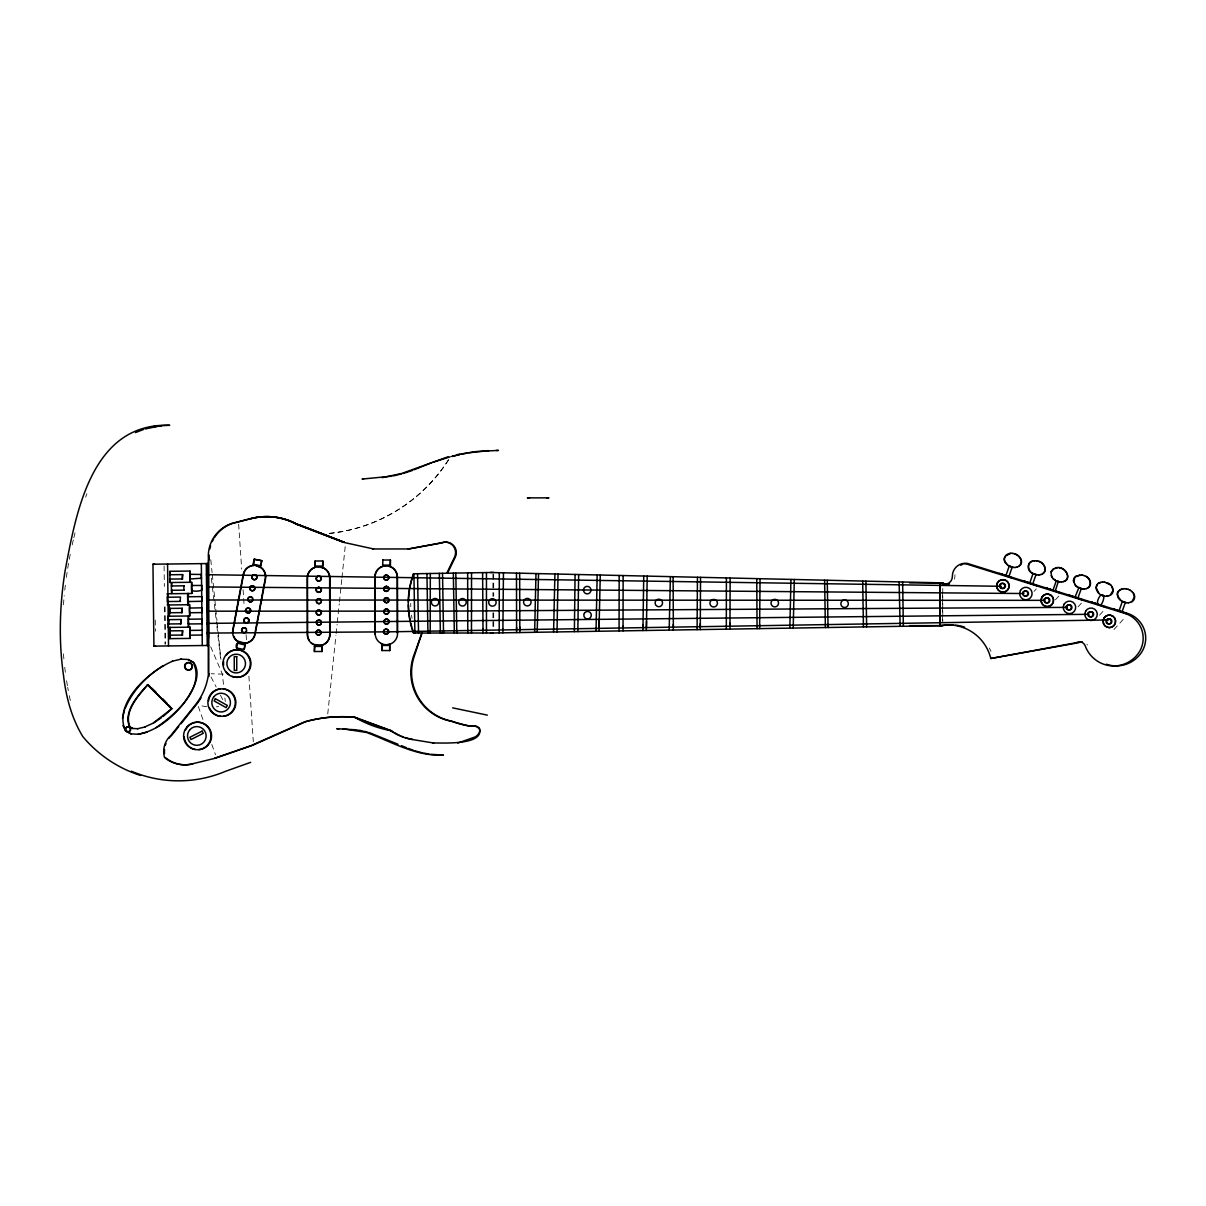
<?xml version="1.0" encoding="UTF-8"?>
<svg xmlns="http://www.w3.org/2000/svg" width="1206" height="1206" viewBox="0 0 1206 1206"><rect width="100%" height="100%" fill="white"/><g stroke="black" fill="none" stroke-linecap="round" stroke-linejoin="round"><path stroke-width="0.75" stroke-dasharray="5 3.75" d="M327.746 713.952L335.931 635.577M336.112 633.708L337.092 624.376M337.288 622.507L339.233 603.844M339.429 601.975L341.765 579.589M341.961 577.719L345.263 546.001M1033.994 591.437L1036.331 588.875M1055.446 599.774L1058.958 595.93M1078.074 606.829L1081.586 602.985M1099.54 615.181L1104.214 610.04M1113.952 629.547L1125.65 616.733M223.155 674.154L211.156 673.732M211.005 676.988L216.176 686.953M220.487 695.244L223.065 700.234M210.733 646.823L222.401 674.169L223.547 685.129M198.297 706.52L203.211 720.299M211.819 744.434L215.512 754.775M211.382 578.171L216.673 624.331M216.884 626.17L217.743 633.557M217.954 635.396L220.698 659.396M224.889 697.912L225.266 701.56M210.779 559.69L212.09 572.624M212.286 574.463L216.959 620.623M217.155 622.462L217.894 629.849M218.09 631.703L220.894 659.396M238.637 524.128L241.682 569.142M243.069 589.779L244.2 606.663M246.099 634.808L246.491 640.431M248.888 676.084L253.32 741.75M165.086 606.889L165.524 644.11M164.091 565.946L164.333 586.418M164.574 606.889L164.996 644.125M155.257 620.035L155.393 631.19M942.76 588.468L942.76 594.045M942.76 595.9L942.76 601.462M942.76 603.332L942.76 608.894M942.76 610.764L942.76 621.904M942.489 592.191L942.489 597.754M942.489 599.623L942.489 605.186M942.489 607.04L942.489 621.904M493.691 574.282L493.691 590.789M493.691 592.628L493.691 596.292M493.691 612.799L493.691 627.482M492.937 574.297L492.937 590.804M492.937 592.643L492.937 596.307M492.937 612.814L492.937 627.497M412.06 618.422A84.797 84.33 89.1 0 1 411.532 615.09M410.794 606.724A84.797 84.33 89.1 0 1 410.718 603.362M954.428 579.151A7.779 7.733 89.1 0 0 954.896 576.362A12.904 12.829 89.1 0 1 954.971 574.734M1086.892 644.215A6.226 6.196 89.1 0 1 1087.39 644.999M989.372 648.089A44.079 43.838 89.1 0 1 990.985 651.421M63.451 604.794A422.793 420.397 89.1 0 1 64.22 595.628M64.777 590.156A422.793 420.397 89.1 0 1 65.41 584.669M66.375 577.388A422.793 420.397 89.1 0 1 67.159 571.93M67.732 568.312A422.793 420.397 89.1 0 1 68.968 561.061M69.3 559.252A422.793 420.397 89.1 0 1 70.34 553.84M72.209 544.856A422.793 420.397 89.1 0 1 73.43 539.474M73.852 537.695A422.793 420.397 89.1 0 1 75.616 530.565M85.656 497.158A422.793 420.397 89.1 0 1 86.877 493.691M218.708 706.58A51.165 50.878 -86.1 0 1 216.356 706.822M206.919 706.686A51.165 50.878 -86.1 0 1 199.955 705.42M70.34 700.596A329.027 327.158 89.1 0 1 69.285 695.636M68.305 690.646A329.027 327.158 89.1 0 1 67.687 687.33M67.4 685.656A329.027 327.158 89.1 0 1 66.315 678.978M65.365 672.285A329.027 327.158 89.1 0 1 64.732 667.25M63.873 658.838A329.027 327.158 89.1 0 1 63.33 652.099M448.391 459.803A161.815 160.895 89.1 0 1 326.117 533.67M448.632 459.818A161.815 160.895 89.1 0 1 326.359 533.685"/><path stroke-width="1.5" d="M471.471 633.029L471.531 572.82M482.988 633.029L482.988 628.597M700.294 629.592L700.309 623.577M726.329 629.17L726.389 577.976M1067.34 607.387L939.956 608.095L939.956 625.673M206.859 599.985C207.085 596.261 207.221 603.678 206.859 599.985L1044.532 600.347M206.98 586.93C206.769 590.608 206.633 583.237 206.98 586.93L1023.894 593.533M207.522 633.09C207.266 636.753 207.206 629.351 207.522 633.09L388.453 631.838L1108.631 619.929M430.21 633.029L430.316 573.513M499.194 632.894L499.314 572.714M502.902 632.833L502.902 629.14M516.575 632.607L516.59 627.286M519.801 632.547L519.801 627.014M619.07 630.934L619.175 575.488M623.035 627.964L623.125 575.579M393.05 731.801A53.667 53.365 89.1 0 1 391.437 730.73L354.865 717.253A138.66 137.876 89.1 0 0 305.495 721.776L252.069 745.519L215.226 758.257L192.146 763.88A31.446 31.266 89.1 0 1 164.544 757.534A21.648 21.527 89.1 0 1 170.951 735.313L195.417 704.832A61.521 61.174 89.1 0 0 208.517 673.672L208.517 559.735A34.416 34.22 89.1 0 1 231.552 523.494L250.501 518.61A63.722 63.375 89.1 0 1 296.043 524.097L343.393 542.308L373.498 548.956M729.962 626.185L730.143 578.066M700.294 626.683L700.535 577.373M673.295 630.045L673.325 624.391M697.098 629.653L697.445 577.312M502.902 629.954L503.445 572.805M759.629 625.703L760.051 578.759M574.373 631.658L575.081 574.463M577.84 631.597L578.654 574.553M642.964 627.633L643.733 576.061M646.431 627.572L647.2 576.136M557.036 631.944L558.031 574.071M596.035 631.311L597.166 574.976M599.005 631.251L599.246 619.567M789.84 628.13L790.94 579.483M534.635 632.306L535.977 573.559M537.198 632.276L538.539 573.619M553.584 632.004L554.911 573.996M599.05 628.356L600.271 575.051M642.873 630.542L642.994 624.904M646.31 630.482L646.522 621.316M669.179 630.105L670.4 576.679M793.216 628.07L794.317 579.558M188.588 622.778L188.453 623.969L202.171 623.819M191.844 589.071C189.945 592.282 203.181 591.528 201.915 588.95M190.186 633.979L190.051 635.17L202.291 635.034M201.99 619.748L202.005 622.628M190.186 578.352L190.005 574.297L201.357 574.478M201.99 612.512L201.975 607.824L189.523 608.05L189.628 612.738L202.035 612.588M201.432 578.232L190.111 578.97M202.005 597.784L201.854 596.608L187.85 596.759L187.714 597.965L187.91 601.538L201.945 601.281M201.764 585.453L191.648 585.498L191.664 590.186M201.266 574.162L201.327 578.925M201.854 596.608L201.899 601.372M1004.794 557.368C1002.261 561.634 1012.844 569.654 1005.322 562.78C1001.583 557.654 1007.719 551.851 1013.085 553.464M243.099 576.8L233.029 630.391A11.291 11.216 89.1 0 0 232.969 633.331M245.391 643.28L236.813 640.899A11.291 11.216 89.1 0 1 232.698 630.391L243.13 574.961A11.291 11.216 89.1 0 1 252.943 565.418L256.2 565.463L261.536 567.8A11.291 11.216 89.1 0 1 265.637 578.292L255.22 633.738A11.291 11.216 89.1 0 1 245.391 643.28L244.23 649.431L236.557 648.044C233.075 636.436 256.501 648.903 237.507 643.024M238.11 641.486L236.557 648.044M261.777 560.654L260.511 565.659L253.17 564.272L254.104 559.252L261.777 560.654L260.556 567.197M254.436 559.252L253.275 565.403A11.291 11.216 89.1 0 0 243.446 574.945M244.848 644.426L244.23 649.431M122.499 718.339L124.595 709.61M493.691 572.443L413.492 573.785C406.452 592.704 406.452 614.11 413.507 633.029L492.937 632.999M1009.362 566.142L1012.211 567.121L1008.879 576.664L1005.91 575.639L1009.241 566.066L1010.131 566.323M1033.994 573.89L1036.029 574.538L1032.698 584.096L1029.728 583.071L1033.06 573.498M1052.944 590.382L1056.275 580.825M1053.29 590.503L1055.22 591.151L1058.34 581.443M1075.918 597.558L1074.983 597.196L1078.857 587.759M1076.295 597.694L1077.847 598.206L1081.285 588.664L1079.958 588.136L1082.099 588.935L1075.752 585.965L1073.265 580.674L1074.425 577.373L1079.943 574.915M1098.922 604.764C1094.942 604.492 1099.902 593.834 1101.817 594.935M1102.962 595.327C1105.54 595.01 1101.832 607.311 1099.314 604.899M1119.032 610.914L1122.364 601.357L1125.334 602.412L1122.002 611.97L1119.153 610.99M125.349 707.997C132.781 690.269 146.815 675.873 162.991 665.787M446.778 573.227L454.526 557.202A10.492 10.432 89.1 0 0 441.245 542.881L408.156 548.971M447.532 573.212L455.28 557.187A10.492 10.432 89.1 0 0 441.999 542.866L408.909 548.956L372.744 548.971M201.719 585.377L201.779 590.141M188.453 623.969L188.407 619.206L202.111 619.04M202.246 630.271L190.005 630.406L190.051 635.17M1020.17 565.041C1023.291 560.82 1019.296 555.423 1015 554.051M1051.24 571.855L1053.471 569.066M1074.727 577.357L1073.853 582.513M1097.354 584.428L1096.194 587.729L1098.681 593.02M1118.791 591.106C1113.379 594.076 1124.806 603.829 1119.801 599.714C1115.987 596.684 1116.831 590.081 1121.927 589.041M185.558 729.856L187.548 726.856A13.794 13.718 89.1 0 1 210.176 742.022L208.186 745.022A13.794 13.718 89.1 0 1 198.779 749.695M178.699 726.585L171.719 735.298A21.648 21.527 89.1 0 0 168.946 738.268M181.036 723.69L196.171 704.817A61.521 61.174 89.1 0 0 201.04 697.792M149.665 686.274A23.095 1.764 44.7 0 0 147.795 684.646C138.117 695.199 123.178 711.314 129.524 726.856L132.343 728.439L137.891 728.741M1005.653 555.815L1010.869 553.373M1018.799 566.277C1025.371 562.328 1018.844 553.358 1012.784 553.479M1042.617 573.709C1047.803 570.197 1043.838 562.795 1038.818 561.483M1087.872 587.819C1092.244 585.031 1090.149 578.669 1086.139 576.604M1110.485 594.875L1113.017 590.352L1111.887 586.689M1131.921 601.568L1134.454 597.03L1133.323 593.382M168.795 705.254A23.095 1.764 44.7 0 1 171.825 708.736L153.509 722.801M163.021 716.575L171.825 708.736L147.795 684.646C138.494 695.756 123.54 711.314 129.916 726.841L132.75 728.424M161.498 717.615L153.901 722.801L144.841 726.932M156.222 727.595C175.352 714.419 205.291 688.219 193.307 662.486L188.046 659.531M172.548 661.235C149.438 670.943 112.731 703.188 125.514 730.896L130.776 733.851L138.404 734.273L147.072 732.132M1017.02 567.106L1019.1 566.262M1032.622 561.182C1026.095 562.689 1028.462 571.418 1032.261 573.227C1025.959 570.483 1027.271 560.293 1034.688 560.805M1040.838 574.538C1049.582 572.247 1043.823 560.504 1036.602 560.911M1063.466 581.594C1071.712 578.925 1066.179 567.936 1059.23 567.966M1075.797 576.136L1082.159 575.021M1086.093 588.649C1093.676 587.005 1090.48 576.498 1084.073 575.594M1098.41 583.191L1102.57 581.97M1100.49 582.347C1090.586 585.815 1099.51 598.086 1106.942 596.096M1119.846 589.885L1124.007 588.664M1108.706 595.719C1116.379 593.925 1112.957 583.87 1106.701 582.664M1130.143 602.397C1135.313 601.583 1136.203 594.347 1131.967 591.724M414.231 469.722L421.964 466.586M423.532 465.953L431.296 462.833M135.464 432.607L143.725 429.381M250.667 762.343L225.643 771.267A121.957 121.263 89.1 0 1 131.273 771.162M214.472 758.257L251.3 745.534L304.741 721.791A138.66 137.876 89.1 0 1 354.112 717.269L390.684 730.73A53.667 53.365 89.1 0 0 412 739.459L433.693 743.047M432.894 462.29L450.275 456.788M403.136 473.461L412.678 470.355M447.999 456.818L401.628 473.491L382.031 477.666M457.722 743.062L474.38 737.243A8.698 8.653 89.1 0 0 479.234 732.494A3.467 3.452 89.1 0 0 478.661 728.138A8.894 8.849 89.1 0 0 469.827 726.193A137.966 137.183 89.1 0 1 450.999 721.173A49.657 49.386 89.1 0 1 413.372 656.667L421.964 633.014L414.125 656.652A49.657 49.386 89.1 0 0 451.753 721.158A137.966 137.183 89.1 0 0 470.581 726.178A8.894 8.849 89.1 0 1 479.415 728.123C485.114 746.288 439.391 742.504 432.939 743.062M145.444 428.914L161.061 425.688L169.744 425.296C91.294 422.582 75.993 512.882 64.898 571.976C59.591 606.256 58.581 641.29 63.541 675.677C66.059 697.098 71.531 717.947 82.807 736.58C97.897 754.7 118.113 768.328 140.589 775.443M251.27 518.595A64.446 64.084 89.1 0 1 296.797 524.082L344.147 542.293L296.797 524.082A63.722 63.375 89.1 0 0 251.27 518.595L232.306 523.494A34.416 34.22 89.1 0 0 214.472 537.529M393.412 475.903L401.523 473.868M452.054 456.411L459.757 454.496L451.858 456.411M172.141 661.25L181.217 659.094M137.499 728.741L145.233 726.932M137.997 734.288C156.886 730.942 172.157 717.676 183.93 703.234C191.633 692.003 202.623 675.842 193.714 662.486L188.438 659.531L180.825 659.109M457.481 454.541L476.732 451.481L498.455 450.426L496.194 450.456M461.355 454.21L467.732 453.019M1014.955 567.483L1017.321 567.106M1054.948 568.237C1064.536 563.594 1074.561 580.96 1061.386 581.97M1057.315 567.86L1053.17 569.081L1050.939 571.855L1051.768 577.267L1055.19 580.282L1053.124 578.91M1038.773 574.915L1041.14 574.538M1084.013 589.041L1086.395 588.649M1106.641 596.096L1109.007 595.704M1128.077 602.789L1130.444 602.397M990.804 658.491L1076.129 642.738A6.226 6.196 89.1 0 1 1085.234 645.873A30.557 30.376 89.1 0 0 1137.695 654.225A25.959 25.808 89.1 0 0 1125.002 613.447L964.363 563.323A12.904 12.829 89.1 0 0 952.363 576.408A7.779 7.733 89.1 0 1 940.213 582.935L940.228 625.658A44.079 43.838 89.1 0 1 990.804 658.491L1078.661 642.708A6.226 6.196 89.1 0 1 1082.159 641.758M391.769 476.189L362.041 479.068L363.549 479.038M318.248 566.76L315.098 567.272A11.291 11.216 89.1 0 0 307.229 578.488L307.319 634.914A11.291 11.216 89.1 0 0 313.304 644.456L322.123 645.225A11.291 11.216 89.1 0 0 330.007 634.009L329.916 577.584A11.291 11.216 89.1 0 0 323.917 568.041L317.977 566.76M386.809 644.773L389.704 644.26L389.704 650.531L389.704 645.436L381.955 645.451L381.97 650.547L389.704 650.531M469.33 452.717L488.716 450.682L486.44 450.712M161.061 425.688L150.026 427.09L161.303 425.688M207.266 623.396L1089.048 614.306M529.6 497.822L527.324 497.867L548.971 497.867L546.71 497.912M322.846 567.649L322.831 560.986L322.575 566.081L315.098 566.096L315.083 561.001L315.369 567.257A11.291 11.216 89.1 0 0 307.485 578.488L307.575 634.914A11.291 11.216 89.1 0 0 309.309 640.492M390.412 565.117L382.664 565.132L382.92 560.021M390.412 566.684L390.412 560.021L390.156 565.117M208.548 638.019L207.673 563.564L206.286 563.594L207.251 645.496L208.638 645.466L153.916 646.115L152.966 564.212L154.609 564.182M382.664 565.132L382.935 566.292A11.291 11.216 89.1 0 0 375.066 577.523L375.156 633.949A11.291 11.216 89.1 0 0 381.141 643.476M413.492 573.785L413.764 573.785A84.797 84.33 89.1 0 0 409.784 588.347M1008.457 565.795L1013.04 567.378L1010.899 566.594M1032.261 573.227L1036.843 574.81M949.499 583.915A7.779 7.733 89.1 0 1 942.76 582.89L939.956 582.935L939.956 600.498M1054.888 580.282L1059.471 581.865M1077.516 587.352L1074.697 584.322M1104.425 595.99L1100.942 594.694M1121.58 601.101L1126.163 602.668M413.507 633.029L413.764 633.029A84.797 84.33 89.1 0 1 412.15 628.251M441.486 633.014L443.009 632.984M490.405 633.029L942.76 625.628A44.079 43.838 89.1 0 1 953.765 624.979M153.916 646.115L155.574 646.084M322.123 645.225L322.138 651.496L314.389 651.511L314.645 646.416M314.389 651.511L314.645 644.848M322.138 651.496L322.138 646.401L314.389 646.416M381.97 650.547L382.227 643.883M339.052 728.695L336.776 728.741L357.097 729.856M167.574 564.046L168.523 645.934M201.342 563.654L202.291 645.542M182.649 574.599L182.272 578.925L182.649 574.599L169.684 574.749C170.287 562.117 169.609 591.814 170.167 579.061M190.231 574.795C189.613 561.182 189.975 592.176 190.277 578.548M191.875 586.01C191.257 572.383 191.603 603.377 191.92 589.749M171.81 590.277C171.538 602.774 171.116 573.438 171.749 585.95M167.182 593.774L168.312 593.759M167.212 597.226L167.272 601.553M167.302 605.005L168.433 604.99M189.794 608.472C189.161 594.86 189.523 625.854 189.839 612.226M169.202 604.975L169.714 612.738M182.212 608.276L181.82 612.603L182.212 608.276L169.232 608.427M169.322 616.206L170.061 608.412M181.051 619.507L180.659 623.834L181.051 619.507L168.071 619.673L168.463 616.206M168.071 619.673L168.9 619.658L168.162 627.437L190.171 627.18L190.216 630.919M190.171 627.18L189.87 638.411L190.262 634.658M169.76 638.637L170.061 627.422L169.76 638.637L190.307 638.396M182.634 630.723L182.257 635.049L182.634 630.723L169.669 630.874M152.966 564.212L207.673 563.564M169.639 571.297L190.186 571.056M169.729 579.076L182.709 578.925M169.775 582.528L191.829 582.272M171.312 585.965L184.292 585.799M171.373 590.277L184.337 590.126M191.95 593.488L167.483 593.774L167.513 597.226L180.493 597.076L180.101 601.402M180.538 601.387L167.574 601.553L167.604 604.99L189.749 604.734M169.292 612.754L182.257 612.603M168.026 616.221L189.885 615.965M168.116 623.984L181.096 623.834M169.714 635.185L182.694 635.034M939.956 608.095L445.195 611.125L207.131 611.186M382.664 560.036L390.412 560.021M315.083 561.001L322.831 560.986M909.58 582.89L942.76 582.89M909.58 625.628L942.76 625.628M206.693 574.689L1001.206 586.297M490.39 572.503L942.489 582.89M1034.386 560.805L1036.904 560.896M1012.723 567.393L1015.256 567.483M1036.542 574.81L1039.075 574.915M1102.269 581.985L1104.786 582.076M1059.169 581.88L1061.687 581.97M1123.706 588.664L1126.223 588.769M1081.797 588.935L1084.315 589.025M1125.861 602.683L1128.379 602.774M342.821 728.756L366.609 732.509C391.437 741.69 415.964 756.599 443.446 755.092L430.874 754.308M246.099 622.869L245.918 622.854A2.502 2.487 89.1 0 1 246.612 617.924M1058.551 581.594L1056.622 580.945M1052.356 590.111L1053.23 590.367M1074.968 597.166L1076.234 597.558M358.574 730.143L363.021 730.987M423.788 753.102L429.095 754.112M254.104 559.252L261.461 560.654M452.672 707.862L487.345 715.128M364.483 731.349L367.423 732.102M1081.857 575.021L1084.375 575.594M1104.485 582.076L1110.832 585.046M1125.922 588.769L1128.439 589.342M1081.179 588.649L1078.315 587.639M1103.807 595.704L1102.646 595.342M415.075 750.871L422.01 752.77M255.883 565.463L261.205 567.8A11.291 11.216 89.1 0 1 265.32 578.292L254.888 633.738A11.291 11.216 89.1 0 1 239.331 642.421M1118.369 610.613L1112.55 608.713L1127.987 614.171L1121.836 611.789M1098.395 604.387L1091.113 602.035L1106.55 607.477L1100.4 605.111M1075.767 597.332L1068.486 594.98L1082.204 599.819M1053.139 590.277L1045.858 587.91L1059.592 592.764M1030.512 583.222L1023.231 580.855L1038.668 586.312L1032.532 583.93M1006.693 575.79L999.412 573.423L1013.146 578.277L1008.713 576.498M408.291 748.444L413.372 750.268M312.671 529.931L344.147 542.293M296.797 524.082L312.248 529.781M1011.276 566.73L1012.196 567.091M388.739 566.066L391.483 567.076A11.291 11.216 89.1 0 1 397.483 576.619L397.573 633.044A11.291 11.216 89.1 0 1 383.9 644.501L380.885 643.491M320.902 567.031L323.645 568.056A11.291 11.216 89.1 0 1 329.645 577.584L329.735 634.009A11.291 11.216 89.1 0 1 316.062 645.466M1077.787 598.04L1082.385 599.834M1055.16 590.985L1059.757 592.764M368.885 732.464L398.01 744.268M401.432 745.655L406.573 747.735M1128.138 589.342L1130.504 590.352M131.183 733.851L125.906 730.881L122.952 725.605M1130.203 590.352L1132.268 591.724M147.403 684.646L171.418 708.736M1051.225 575.458L1052.069 577.252M899.118 581.985L900.143 626.321M902.631 582.076L903.354 626.261M865.893 581.217L866.647 626.864M862.682 581.141L863.436 626.924M827.256 580.327L828.04 627.497M824.603 580.252L825.386 627.542M623.035 626.246L623.11 630.859M455.808 573.076L456.803 633.029M453.335 573.121L454.345 633.029M442.527 573.302L443.522 633.029M439.361 573.347L440.356 633.029M426.939 573.559L427.934 633.029M417.547 573.724L418.527 633.029M413.914 573.785L414.894 633.029M207.161 563.579L208.125 645.481M188.468 597.272L188.422 593.533L187.593 593.533L187.729 604.764L188.558 604.749L188.513 601.01M188.633 619.718C188 606.09 188.362 637.085 188.664 623.457M188.03 593.533L188.076 597.272M188.121 601.01L188.166 604.749M183.855 585.815L183.9 590.126M168.508 619.658L168.554 623.984M759.644 624.768L759.659 628.628M756.765 578.684L757.051 628.673M729.977 623.246L730.007 629.11M482.611 572.624L483.003 630.271M673.129 576.739L673.34 627.12M519.665 573.182L519.816 629.607M939.941 585.453L939.956 623.291M516.485 573.106L516.59 629.728M486.455 572.564L486.47 633.029M467.657 572.88L467.762 633.029M397.317 633.044L397.211 576.619A11.291 11.216 89.1 0 0 391.226 567.076L388.468 566.066L382.664 566.292A11.291 11.216 89.1 0 0 374.795 577.523L374.885 633.949M208.517 559.735L208.517 673.672M411.683 626.638A84.797 84.33 89.1 0 1 410.824 623.381M410.447 621.753A84.797 84.33 89.1 0 1 408.472 605.08M408.472 601.719A84.797 84.33 89.1 0 1 409.512 590.005M960.775 565.312A12.904 12.829 89.1 0 1 962.207 564.514M963.715 563.911A12.904 12.829 89.1 0 1 966.895 563.277L1127.535 613.402A25.959 25.808 89.1 0 1 1140.228 654.18A30.557 30.376 89.1 0 1 1106.339 664.22M955.604 625.145A44.079 43.838 89.1 0 1 964.589 627.135M412.754 739.444A53.667 53.365 89.1 0 1 405.261 737.59M403.422 736.956A53.667 53.365 89.1 0 1 401.628 736.263M399.849 735.494A53.667 53.365 89.1 0 1 394.694 732.811M391.437 730.73A108.6 107.997 89.1 0 1 354.865 717.253M192.915 763.88A31.446 31.266 89.1 0 1 165.297 757.519M164.544 753.524A21.648 21.527 89.1 0 1 164.544 749.469M165.297 745.474A21.648 21.527 89.1 0 1 165.961 743.544M209.271 673.672A61.521 61.174 89.1 0 1 208.864 676.491M209.271 559.72A34.416 34.22 89.1 0 1 209.09 555.077M209.829 548.941A34.416 34.22 89.1 0 1 210.598 545.941M212.256 541.6A34.416 34.22 89.1 0 1 213.673 538.856M318.716 615.045A2.502 2.487 89.1 0 1 318.49 610.07M318.866 610.04A2.502 2.487 89.1 0 1 319.108 615.015M318.836 625.07A2.502 2.487 89.1 0 1 318.61 620.095M321.309 621.497A2.502 2.487 89.1 0 0 319.258 620.065L318.339 620.11A2.502 2.487 89.1 0 0 318.565 625.07L319.484 625.04A2.502 2.487 89.1 0 0 321.399 623.427M318.987 620.08A2.502 2.487 89.1 0 1 319.228 625.04M318.655 592.372A2.502 2.487 89.1 0 1 318.429 587.397M318.806 587.367A2.502 2.487 89.1 0 1 319.032 592.342M313.575 644.441A11.291 11.216 89.1 0 1 311.178 642.753M319.017 581.051A2.502 2.487 89.1 0 0 320.615 577.146A2.502 2.487 89.1 0 0 316.409 577.342A2.502 2.487 89.1 0 0 318.369 581.081L319.289 581.051A2.502 2.487 89.1 0 0 320.886 577.131A2.502 2.487 89.1 0 0 316.681 577.342A2.502 2.487 89.1 0 0 318.64 581.081M318.836 635.065A2.502 2.487 89.1 0 0 318.595 630.105L317.947 630.135A2.502 2.487 89.1 0 0 318.188 635.095L319.093 635.065A2.502 2.487 89.1 0 0 318.866 630.09M318.957 598.658A2.502 2.487 89.1 0 1 319.183 603.618M318.806 603.648A2.502 2.487 89.1 0 1 318.565 598.689M321.459 600.709A2.502 2.487 89.1 0 0 319.228 598.658L318.309 598.689A2.502 2.487 89.1 0 0 318.535 603.648L319.454 603.618A2.502 2.487 89.1 0 0 321.354 602.005M318.444 635.095A2.502 2.487 89.1 0 1 318.218 630.12M237.145 640.883A11.291 11.216 89.1 0 1 233.678 636.195M253.908 579.604A2.502 2.487 89.1 0 1 252.687 575.548A2.502 2.487 89.1 0 1 256.863 576.151A2.502 2.487 89.1 0 1 254.556 579.694L253.592 579.604A2.502 2.487 89.1 0 1 252.371 575.564A2.502 2.487 89.1 0 1 256.531 576.151A2.502 2.487 89.1 0 1 254.24 579.694M246.929 618.03A2.502 2.487 89.1 0 1 246.235 622.944L245.587 622.854A2.502 2.487 89.1 0 1 246.295 617.924L247.26 618.015A2.502 2.487 89.1 0 1 249.009 619.809M247.667 612.98A2.502 2.487 89.1 0 1 248.361 608.05M250.486 611.834A2.502 2.487 89.1 0 0 249.009 608.141L248.044 608.05A2.502 2.487 89.1 0 0 247.351 612.98L248.315 613.07A2.502 2.487 89.1 0 0 250.079 612.346M249.868 601.809A2.502 2.487 89.1 0 1 250.577 596.88L251.21 596.97A2.502 2.487 89.1 0 1 252.717 598.161M252.687 600.663A2.502 2.487 89.1 0 1 250.516 601.9L249.552 601.809A2.502 2.487 89.1 0 1 250.245 596.88L250.893 596.97A2.502 2.487 89.1 0 1 250.185 601.9M248.692 608.156A2.502 2.487 89.1 0 1 247.984 613.07M243.989 632.713A2.502 2.487 89.1 0 0 244.682 627.798L244.034 627.708A2.502 2.487 89.1 0 0 243.341 632.622L244.305 632.713A2.502 2.487 89.1 0 0 246.733 630.874M252.853 585.86A2.502 2.487 89.1 0 1 252.144 590.789L251.511 590.699A2.502 2.487 89.1 0 1 252.205 585.769L253.17 585.86A2.502 2.487 89.1 0 1 252.476 590.789L251.828 590.684A2.502 2.487 89.1 0 1 252.521 585.769M249.084 620.457A2.502 2.487 89.1 0 1 247.215 622.869M243.672 632.622A2.502 2.487 89.1 0 1 244.366 627.693L245.014 627.783A2.502 2.487 89.1 0 1 246.506 628.974M386.221 591.392A2.502 2.487 89.1 0 1 385.995 586.433M386.026 634.13A2.502 2.487 89.1 0 1 385.784 629.155M386.372 602.683A2.502 2.487 89.1 0 1 386.146 597.724M388.845 599.111A2.502 2.487 89.1 0 0 386.794 597.679L385.875 597.724A2.502 2.487 89.1 0 0 386.101 602.683L387.02 602.653A2.502 2.487 89.1 0 0 388.935 601.04M386.523 597.694A2.502 2.487 89.1 0 1 386.764 602.653M386.176 629.14A2.502 2.487 89.1 0 1 386.402 634.1M386.297 614.08A2.502 2.487 89.1 0 1 386.056 609.105M388.95 611.125A2.502 2.487 89.1 0 0 386.704 609.075L385.799 609.105A2.502 2.487 89.1 0 0 386.026 614.08L386.945 614.05A2.502 2.487 89.1 0 0 388.98 611.789M386.448 609.075A2.502 2.487 89.1 0 1 388.694 611.14L388.724 611.789A2.502 2.487 89.1 0 1 386.674 614.05M386.372 586.402A2.502 2.487 89.1 0 1 386.613 591.377M386.417 624.105A2.502 2.487 89.1 0 1 386.176 619.13M388.875 620.532A2.502 2.487 89.1 0 0 386.825 619.1L385.92 619.145A2.502 2.487 89.1 0 0 386.146 624.105L387.066 624.075A2.502 2.487 89.1 0 0 388.965 622.462M386.568 619.115A2.502 2.487 89.1 0 1 386.794 624.075M386.206 580.116A2.502 2.487 89.1 0 1 384.262 576.362A2.502 2.487 89.1 0 1 388.453 576.167A2.502 2.487 89.1 0 1 386.855 580.086L385.935 580.116A2.502 2.487 89.1 0 1 383.659 577.629A2.502 2.487 89.1 0 1 385.92 575.126A2.502 2.487 89.1 0 1 388.603 577.177L388.634 577.825A2.502 2.487 89.1 0 1 386.598 580.086M996.744 585.905A6.271 6.241 89.1 0 1 1005.608 580.207A6.271 6.241 89.1 0 1 1006.995 590.684A6.271 6.241 89.1 0 1 996.955 587.518M1000.995 584.051A2.623 2.608 89.1 0 1 1005.201 584.789A2.623 2.608 89.1 0 1 1003.075 588.513A2.623 2.608 89.1 0 1 1000.332 585.227M1023.366 592.87A2.623 2.608 89.1 0 1 1026.984 591.166A2.623 2.608 89.1 0 1 1028.025 595.04A2.623 2.608 89.1 0 1 1024.045 595.402M1044.999 601.658A2.623 2.608 89.1 0 1 1047.019 597.739A2.623 2.608 89.1 0 1 1049.702 601.236A2.623 2.608 89.1 0 1 1045.421 602.201M1067.084 606.075A2.623 2.608 89.1 0 1 1071.018 605.367A2.623 2.608 89.1 0 1 1071.034 609.377A2.623 2.608 89.1 0 1 1067.099 608.683M1088.792 612.98A2.623 2.608 89.1 0 1 1092.726 612.271A2.623 2.608 89.1 0 1 1092.726 616.281A2.623 2.608 89.1 0 1 1088.792 615.588M1106.761 620.683A2.623 2.608 89.1 0 1 1110.952 619.356A2.623 2.608 89.1 0 1 1110.379 623.728A2.623 2.608 89.1 0 1 1106.671 621.361M192.417 666.903A3.769 3.739 89.1 0 1 187.503 669.873A3.769 3.739 89.1 0 1 185.438 664.491A3.769 3.739 89.1 0 1 191.076 663.39M191.739 664.099A3.769 3.739 89.1 0 1 192.432 665.923M151.685 688.098A23.095 1.764 44.7 0 1 156.071 692.214M162.825 698.922A23.095 1.764 44.7 0 1 166.971 703.264M195.206 749.469A13.794 13.718 89.1 0 1 184.186 736.851M223.246 688.912A13.794 13.718 89.1 0 1 223.532 716.258M220.517 716.274A13.794 13.718 89.1 0 1 209.558 707.997M208.548 700.927A13.794 13.718 89.1 0 1 220.231 688.928M231.944 676.28A13.794 13.718 89.1 0 0 249.913 658.31L248.135 655.19A13.794 13.718 89.1 0 0 226.366 655.129M228.839 674.471A13.794 13.718 89.1 0 1 226.321 671.923M223.623 665.305A13.794 13.718 89.1 0 1 223.638 661.717M206.573 574.373C206.723 578.714 206.98 571.493 206.573 574.373M206.995 610.869C207.161 615.211 207.402 607.99 206.995 610.869M207.131 623.08C207.281 627.346 207.583 620.336 207.131 623.08M590.97 590.292L590.804 591.257A3.769 3.739 89.1 0 1 583.583 590.97L583.493 589.99A3.769 3.739 89.1 0 1 587.367 586.372A3.769 3.739 89.1 0 1 590.97 590.292M459.32 600.287L458.913 601.176A3.769 3.739 89.1 0 0 462.833 606.045A3.769 3.739 89.1 0 0 465.802 600.543L465.23 599.744A3.769 3.739 89.1 0 0 459.32 600.287M524.158 600.151L523.751 601.04A3.769 3.739 89.1 0 0 527.173 605.925A3.769 3.739 89.1 0 0 530.972 601.327L530.64 600.422A3.769 3.739 89.1 0 0 524.158 600.151M215.377 698.726L214.171 700.927L226.14 707.636L227.361 705.45L215.377 698.726M186.975 726.871L184.985 729.856A13.794 13.718 89.1 0 0 207.613 745.022L209.603 742.037A13.794 13.718 89.1 0 0 186.975 726.871M489.877 599.684L489.259 600.422A3.769 3.739 89.1 0 0 492.259 606.196A3.769 3.739 89.1 0 0 495.726 600.694L495.153 599.895A3.769 3.739 89.1 0 0 489.877 599.684M656.29 600.211L655.672 600.965A3.769 3.739 89.1 0 0 658.687 606.724A3.769 3.739 89.1 0 0 662.139 601.221L661.581 600.407A3.769 3.739 89.1 0 0 656.29 600.211M711.148 600.437L710.53 601.191A3.769 3.739 89.1 0 0 711.419 606.196A3.769 3.739 89.1 0 0 716.454 605.729A3.769 3.739 89.1 0 0 716.439 600.648L715.686 600.015A3.769 3.739 89.1 0 0 711.148 600.437M772.232 600.347L771.614 601.101A3.769 3.739 89.1 0 0 772.518 606.105A3.769 3.739 89.1 0 0 777.553 605.638A3.769 3.739 89.1 0 0 777.523 600.558L776.77 599.925A3.769 3.739 89.1 0 0 772.232 600.347M842.843 600.392L842.059 600.95A3.769 3.739 89.1 0 0 842.074 606.497A3.769 3.739 89.1 0 0 847.577 605.985A3.769 3.739 89.1 0 0 846.582 600.528L845.707 600.121A3.769 3.739 89.1 0 0 842.843 600.392M202.126 731.122L189.87 737.288L190.985 739.534L203.241 733.354L202.126 731.122M319.077 587.367L318.158 587.397A2.502 2.487 89.1 0 0 318.384 592.372L319.304 592.342A2.502 2.487 89.1 0 0 319.077 587.367M386.644 586.402L385.724 586.433A2.502 2.487 89.1 0 0 385.965 591.407L386.87 591.362A2.502 2.487 89.1 0 0 386.644 586.402M319.138 610.04L318.218 610.07A2.502 2.487 89.1 0 0 318.459 615.045L319.364 615.015A2.502 2.487 89.1 0 0 319.138 610.04M386.433 629.125L385.528 629.17A2.502 2.487 89.1 0 0 385.754 634.13L386.674 634.1A2.502 2.487 89.1 0 0 386.433 629.125M223.819 688.897L219.658 688.943A13.794 13.718 89.1 0 0 219.944 716.289L224.105 716.243A13.794 13.718 89.1 0 0 223.819 688.897M236.738 656.637L234.25 656.637L234.266 670.43L236.753 670.43L236.738 656.637M249.341 658.325L247.562 655.205A13.794 13.718 89.1 0 0 223.969 668.802L225.748 671.923A13.794 13.718 89.1 0 0 249.341 658.325M997.437 582.769A6.271 6.241 89.1 0 0 1002.849 592.161A6.271 6.241 89.1 0 0 1008.231 582.754A6.271 6.241 89.1 0 0 997.437 582.769M999.925 584.593A2.623 2.608 89.1 0 0 1002.186 588.528A2.623 2.608 89.1 0 0 1004.432 584.593A2.623 2.608 89.1 0 0 999.925 584.593M1020.472 590.412A6.271 6.241 89.1 0 0 1025.899 599.819A6.271 6.241 89.1 0 0 1031.281 590.397A6.271 6.241 89.1 0 0 1020.472 590.412M1022.959 592.252A2.623 2.608 89.1 0 0 1025.221 596.171A2.623 2.608 89.1 0 0 1027.467 592.236A2.623 2.608 89.1 0 0 1022.959 592.252M1044.336 599.05A2.623 2.608 89.1 0 0 1046.597 602.97A2.623 2.608 89.1 0 0 1048.843 599.035A2.623 2.608 89.1 0 0 1044.336 599.05M1041.984 597.211A6.271 6.241 89.1 0 0 1047.396 606.618A6.271 6.241 89.1 0 0 1052.778 597.196A6.271 6.241 89.1 0 0 1041.984 597.211M1041.848 597.211A6.271 6.241 89.1 0 0 1047.26 606.618A6.271 6.241 89.1 0 0 1052.642 597.196A6.271 6.241 89.1 0 0 1041.848 597.211M1066.421 606.075A2.623 2.608 89.1 0 0 1068.682 610.01A2.623 2.608 89.1 0 0 1070.943 606.075A2.623 2.608 89.1 0 0 1066.421 606.075M1064.084 604.251A6.271 6.241 89.1 0 0 1069.496 613.643A6.271 6.241 89.1 0 0 1074.878 604.236A6.271 6.241 89.1 0 0 1064.084 604.251M1085.641 611.156A6.271 6.241 89.1 0 0 1091.068 620.547A6.271 6.241 89.1 0 0 1096.45 611.14A6.271 6.241 89.1 0 0 1085.641 611.156M1088.129 612.98A2.623 2.608 89.1 0 0 1090.39 616.914A2.623 2.608 89.1 0 0 1092.636 612.98A2.623 2.608 89.1 0 0 1088.129 612.98M1106.354 620.065A2.623 2.608 89.1 0 0 1108.616 623.999A2.623 2.608 89.1 0 0 1110.862 620.065A2.623 2.608 89.1 0 0 1106.354 620.065M1103.882 618.241A6.271 6.241 89.1 0 0 1109.294 627.633A6.271 6.241 89.1 0 0 1114.811 618.211A6.271 6.241 89.1 0 0 1104.003 618.226A6.271 6.241 89.1 0 0 1109.43 627.633A6.271 6.241 89.1 0 0 1114.676 618.226A6.271 6.241 89.1 0 0 1103.882 618.241M126.057 728.002A2.502 2.487 89.1 0 0 128.228 731.771A2.502 2.487 89.1 0 0 130.384 728.002A2.502 2.487 89.1 0 0 126.057 728.002M185.407 663.948A3.769 3.739 89.1 0 0 187.729 670.039A3.769 3.739 89.1 0 0 191.814 664.973A3.769 3.739 89.1 0 0 185.407 663.948M125.665 728.017A2.502 2.487 89.1 0 0 127.821 731.771A2.502 2.487 89.1 0 0 129.977 728.002A2.502 2.487 89.1 0 0 125.665 728.017M189.809 729.781A9.377 9.316 89.1 0 0 195.025 745.157A9.377 9.316 89.1 0 0 205.653 732.931A9.377 9.316 89.1 0 0 189.809 729.781M213.673 696.978A9.377 9.316 89.1 0 0 220.005 711.917A9.377 9.316 89.1 0 0 229.698 698.937A9.377 9.316 89.1 0 0 213.673 696.978M228.808 657.843A9.377 9.316 89.1 0 0 234.929 672.858A9.377 9.316 89.1 0 0 244.803 660.014A9.377 9.316 89.1 0 0 228.808 657.843M584.397 613.206A3.769 3.739 89.1 0 0 587.412 618.964A3.769 3.739 89.1 0 0 590.865 613.462A3.769 3.739 89.1 0 0 584.397 613.206M431.899 600.181A3.769 3.739 89.1 0 0 434.914 605.94A3.769 3.739 89.1 0 0 438.366 600.437A3.769 3.739 89.1 0 0 431.899 600.181"/></g></svg>
